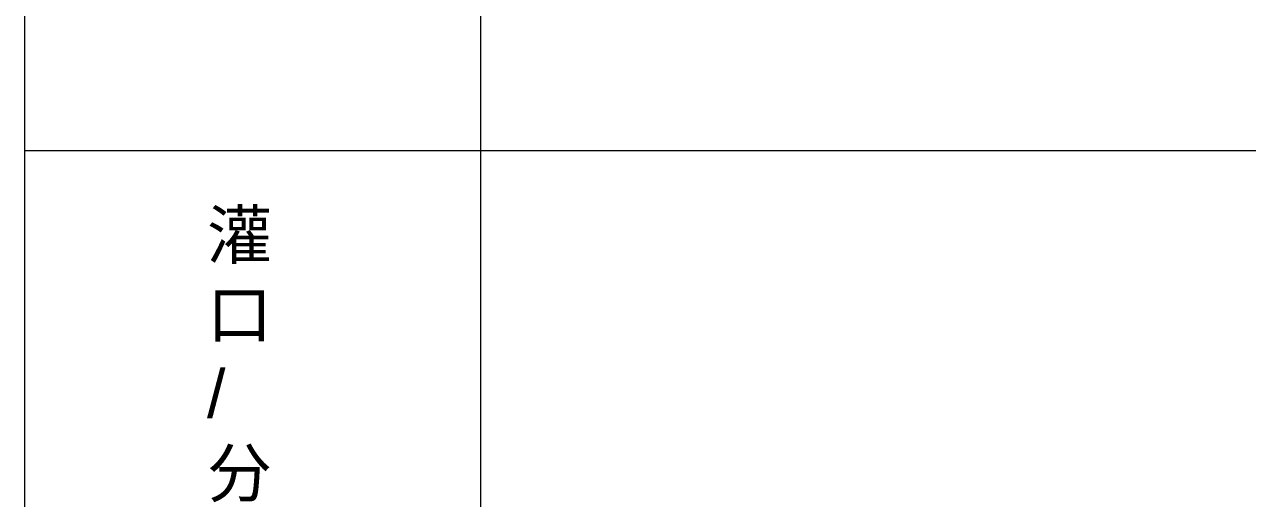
# Model space of a CAD drawing. Header units: millimetres. Extents: x 2742 to 8552, y -10326 to 2528.
# Drawn here: x 2742 to 4323, y -4610 to -3997 of the extents above; entities that cross this region are included whole.
import ezdxf

# ---------------------------------------------------------------- set-up
doc = ezdxf.new("R2010")
doc.units = ezdxf.units.MM
doc.layers.add('moldbase', color=7, linetype='Continuous', lineweight=20)
doc.styles.get("Standard").update_dxf_attribs({"font": 'arial.ttf'})

msp = doc.modelspace()

# ---------------------------------------------------------------- linework, layer by layer
at = {"layer": 'moldbase', "lineweight": 18}
for p, q in [((2742.247, -2927.636), (2742.247, -4159.636)), ((3331.759, -2927.636), (3331.759, -4159.636)), ((2742.247, -4159.636), (2742.247, -5391.636)), ((2742.247, -4159.636), (8552.087, -4159.636)), ((3331.759, -4159.636), (3331.759, -5391.636))]:
    msp.add_line(p, q, dxfattribs=at)

# ---------------------------------------------------------------- texts
at = {"layer": 'moldbase', "lineweight": 18, "insert": (2978.279, -4237.954), "char_height": 61.6, "attachment_point": 1}
msp.add_mtext_dynamic_manual_height_columns('灌口\\P/\\P分流锥\\P/\\P支撑柱', width=110.39621, gutter_width=0, heights=[1404.468], dxfattribs=at)

doc.saveas('drawing.dxf')
